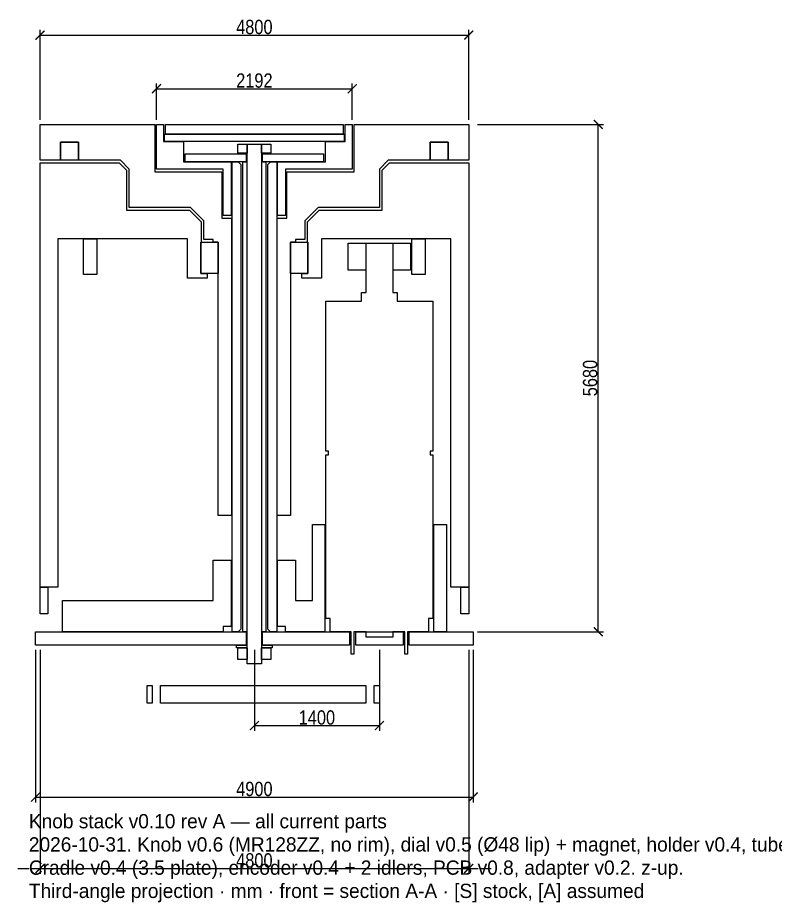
# Model space of a CAD drawing. Header units: millimetres. Extents: x -9 to 234, y -53 to 196.
# Drawn here: x -1.3 to 83.6, y -50.5 to 48.5 of the extents above; entities that cross this region are included whole.
import ezdxf

# ---------------------------------------------------------------- set-up
doc = ezdxf.new("R2010")
doc.units = ezdxf.units.MM
doc.linetypes.add('DASHED', pattern=[1.524, 1.27, -0.254])
for name, color, linetype in [('DIMS', 3, 'CONTINUOUS'), ('HIDDEN', 8, 'DASHED'), ('TEXT', 7, 'CONTINUOUS'), ('VISIBLE', 7, 'CONTINUOUS')]:
    doc.layers.add(name, color=color, linetype=linetype)
doc.styles.add('OpenSansCondensed-Light', font='OpenSansCondensed-Light.ttf')
doc.dimstyles.new('EZDXF', dxfattribs={"dimtxt": 0.25, "dimasz": 0.175, "dimexe": 0.375, "dimexo": 0.125, "dimgap": 0.1, "dimtad": 1, "dimlfac": 100, "dimzin": 12, "dimdsep": 46, "dimtxsty": 'OpenSansCondensed-Light', "dimblk": 'ARCHTICK', "dimcen": 2.5, "dimazin": 3, "dimtfac": 0.5, "dimtmove": 2, "dimatfit": 3})

# ---------------------------------------------------------------- blocks, each defined once
blk = doc.blocks.new('_ARCHTICK')
at = {"color": 0, "linetype": 'BYBLOCK', "const_width": 0.15}
blk.add_lwpolyline([(-0.5, -0.5), (0.5, 0.5)], dxfattribs=at)

msp = doc.modelspace()

# ---------------------------------------------------------------- linework, layer by layer
at = {"layer": 'HIDDEN'}
msp.add_line((-1.25, -46.71), (51.75, -46.71), dxfattribs=at)
at = {"layer": 'VISIBLE'}
for points in [[(22.69, -7.2), (21.19, -7.2), (21.19, 23.4), (20.65, 23.4), (20.65, 23.7), (19.6, 23.7), (19.6, 25.8), (18.1, 27.3), (11.25, 27.3), (11.25, 31.6), (10.25, 32.6), (5.55, 32.6), (5.55, 34.6), (3.55, 34.6), (3.55, 32.6), (1.25, 32.6), (1.25, 36.6), (14.09, 36.6), (14.09, 31.3), (21.6, 31.3), (21.6, 26.1), (22.69, 26.1), (22.69, -7.2)], [(22.65, 26.4), (21.75, 26.4), (21.75, 31.6), (14.29, 31.6), (14.29, 36.6), (15.09, 36.6), (15.09, 34.7), (17.3, 34.7), (17.3, 32.4), (22.65, 32.4), (22.65, 26.4)], [(35.2, 36.6), (35.2, 35.5), (15.3, 35.5), (15.3, 36.6), (35.2, 36.6)], [(27.81, -7.2), (27.81, 26.1), (28.9, 26.1), (28.9, 31.3), (36.41, 31.3), (36.41, 36.6), (49.25, 36.6), (49.25, 32.6), (46.95, 32.6), (46.95, 34.6), (44.95, 34.6), (44.95, 32.6), (40.25, 32.6), (39.25, 31.6), (39.25, 27.3), (32.4, 27.3), (30.9, 25.8), (30.9, 23.7), (29.85, 23.7), (29.85, 23.4), (29.31, 23.4), (29.31, -7.2), (27.81, -7.2)], [(28.75, 31.6), (28.75, 26.4), (27.85, 26.4), (27.85, 32.4), (33.2, 32.4), (33.2, 34.7), (35.41, 34.7), (35.41, 36.6), (36.21, 36.6), (36.21, 31.6), (28.75, 31.6)], [(35.31, 35.5), (35.31, 34.7), (15.19, 34.7), (15.19, 35.5), (35.31, 35.5)], [(5.55, 32.6), (3.55, 32.6), (3.55, 34.6), (5.55, 34.6), (5.55, 32.6)], [(24.45, 33.4), (23.40248, 33.4), (23.40248, 34.4), (24.45, 34.4), (24.45, 33.4)], [(24.45, 34.4), (26.05, 34.4), (26.05, -23.81), (24.45, -23.81), (24.45, 34.4)], [(27.09752, 34.4), (27.09752, 33.4), (26.05, 33.4), (26.05, 34.4), (27.09752, 34.4)], [(46.95, 34.6), (46.95, 32.6), (44.95, 32.6), (44.95, 34.6), (46.95, 34.6)], [(17.5, 32.4), (17.5, 33.31), (24.35, 33.31), (24.35, 32.4), (17.5, 32.4)], [(33, 33.31), (33, 32.4), (26.15, 32.4), (26.15, 33.31), (33, 33.31)], [(19.95, 19.4), (17.75, 19.4), (17.75, 23.8), (3.25, 23.8), (3.25, -15.2), (1.25, -15.2), (1.25, 32.3), (10.12574, 32.3), (10.95, 31.47574), (10.95, 27), (17.97574, 27), (19.3, 25.67574), (19.3, 23.4), (19.25, 23.4), (19.25, 19.9), (19.95, 19.9), (19.95, 19.4)], [(22.75, 32.4), (23.45, 32.4), (23.75, 32.1), (23.75, -19.9), (23.45, -20.2), (22.75, -20.2), (22.75, 32.4)], [(24.4, -20.2), (23.95, -20.2), (23.95, 32.4), (24.4, 32.4), (24.4, -20.2)], [(26.1, 32.4), (26.55, 32.4), (26.55, -20.2), (26.1, -20.2), (26.1, 32.4)], [(26.75, 32.1), (27.05, 32.4), (27.75, 32.4), (27.75, -20.2), (27.05, -20.2), (26.75, -19.9), (26.75, 32.1)], [(32.75, 23.8), (32.75, 19.4), (30.55, 19.4), (30.55, 19.9), (31.25, 19.9), (31.25, 23.4), (31.2, 23.4), (31.2, 25.67574), (32.52426, 27), (39.55, 27), (39.55, 31.47574), (40.37426, 32.3), (49.25, 32.3), (49.25, -15.2), (47.25, -15.2), (47.25, 23.8), (32.75, 23.8)], [(7.6258, 19.8), (6.125, 19.8), (6.125, 23.8), (7.6258, 23.8), (7.6258, 19.8)], [(42.8742, 23.8), (44.375, 23.8), (44.375, 19.8), (42.8742, 19.8), (42.8742, 23.8)], [(21.19, 19.9), (19.25, 19.9), (19.25, 23.4), (21.19, 23.4), (21.19, 19.9)], [(29.31, 23.4), (31.25, 23.4), (31.25, 19.9), (29.31, 19.9), (29.31, 23.4)], [(45.25, -0.4), (45.25, -18.7), (44.75, -18.7), (44.75, -20.2), (42.4, -20.2), (42.4, -22.7), (42.1, -22.7), (42.1, -20.2), (40.75, -20.2), (40.75, -20.8), (37.75, -20.8), (37.75, -20.2), (36.4, -20.2), (36.4, -22.7), (36.1, -22.7), (36.1, -20.2), (33.75, -20.2), (33.75, -18.7), (33.25, -18.7), (33.25, -0.4), (33.55, -0.4), (33.55, 0), (33.25, 0), (33.25, 16.8), (37.25, 16.8), (37.25, 17.8), (37.75, 17.8), (37.75, 23.3), (40.75, 23.3), (40.75, 17.8), (41.25, 17.8), (41.25, 16.8), (45.25, 16.8), (45.25, 0), (44.95, 0), (44.95, -0.4), (45.25, -0.4)], [(37.725, 23.3), (37.725, 20.3), (35.75227, 20.3), (35.75227, 23.3), (37.725, 23.3)], [(42.74773, 23.3), (42.74773, 20.3), (40.775, 20.3), (40.775, 23.3), (42.74773, 23.3)], [(29.85, -12.2), (29.85, -16.7), (31.75, -16.7), (31.75, -8.2), (33.15, -8.2), (33.15, -20.2), (28.75, -20.2), (28.75, -19.6), (27.85, -19.6), (27.85, -12.2), (29.85, -12.2)], [(46.75, -8.2), (46.75, -20.2), (45.35, -20.2), (45.35, -8.2), (46.75, -8.2)], [(21.75, -20.2), (3.75, -20.2), (3.75, -16.7), (20.65, -16.7), (20.65, -12.2), (22.65, -12.2), (22.65, -19.6), (21.75, -19.6), (21.75, -20.2)], [(2.12565, -18.2), (1.25, -18.2), (1.25, -15.2), (2.12565, -15.2), (2.12565, -18.2)], [(48.37435, -15.2), (49.25, -15.2), (49.25, -18.2), (48.37435, -18.2), (48.37435, -15.2)], [(24.35, -20.2), (24.35, -21.71), (0.75, -21.71), (0.75, -20.2), (24.35, -20.2)], [(35.9, -20.2), (35.9, -21.71), (26.15, -21.71), (26.15, -20.2), (35.9, -20.2)], [(41.9, -20.2), (41.9, -21.71), (36.6, -21.71), (36.6, -20.2), (41.9, -20.2)], [(49.75, -20.2), (49.75, -21.71), (42.6, -21.71), (42.6, -20.2), (49.75, -20.2)], [(24.4, -22.01), (23.25, -22.01), (23.25, -21.71), (24.4, -21.71), (24.4, -22.01)], [(26.1, -21.71), (27.25, -21.71), (27.25, -22.01), (26.1, -22.01), (26.1, -21.71)], [(24.45, -23.31), (23.40248, -23.31), (23.40248, -22.01), (24.45, -22.01), (24.45, -23.31)], [(27.09752, -22.01), (27.09752, -23.31), (26.05, -23.31), (26.05, -22.01), (27.09752, -22.01)], [(13.80764, -26.21), (13.80764, -28.21), (13.24492, -28.21), (13.24492, -26.21), (13.80764, -26.21)], [(37.74015, -26.21), (37.74015, -28.21), (14.74862, -28.21), (14.74862, -26.21), (37.74015, -26.21)], [(39.24384, -26.21), (39.24384, -28.21), (38.68112, -28.21), (38.68112, -26.21), (39.24384, -26.21)]]:
    msp.add_lwpolyline(points, dxfattribs=at)

# ---------------------------------------------------------------- texts
at = {"layer": 'TEXT'}
for s, p in [('Knob stack v0.10 rev A — all current parts', (0, -42.21)), ('2026-10-31. Knob v0.6 (MR128ZZ, no rim), dial v0.5 (Ø48 lip) + magnet, holder v0.4, tube v0.4 + M1.6 rod.', (0, -44.81)), ('Cradle v0.4 (3.5 plate), encoder v0.4 + 2 idlers, PCB v0.8, adapter v0.2. z-up.', (0, -47.41)), ('Third-angle projection · mm · front = section A-A · [S] stock, [A] assumed', (0, -50.01))]:
    msp.add_text(s, height=1.6, dxfattribs=at).set_placement(p)

# ---------------------------------------------------------------- dimensions: what is measured, and where the dimension line sits
at = {"layer": 'DIMS'}
for base, p1, p2 in [((1.25, 46.6), (1.25, 36.6), (49.25, 36.6)), ((14.29, 40.6), (14.29, 36.6), (36.21, 36.6)), ((0.75, -38.71), (0.75, -21.71), (49.75, -21.71)), ((1.25, -46.71), (1.25, -21.71), (49.25, -21.71)), ((25.25, -30.71), (25.25, -21.71), (39.25, -21.71))]:
    msp.add_linear_dim(base=base, p1=p1, p2=p2, dimstyle='EZDXF', override={"dimtxt": 1.6, "dimasz": 1, "dimexe": 0.6, "dimexo": 0.5, "dimdec": 2}, dxfattribs=at).render()
msp.add_linear_dim(base=(63.75, -20.2), p1=(49.75, -20.2), p2=(49.75, 36.6), angle=90, dimstyle='EZDXF', override={"dimtxt": 1.6, "dimasz": 1, "dimexe": 0.6, "dimexo": 0.5, "dimdec": 2}, dxfattribs=at).render()

doc.saveas('drawing.dxf')
